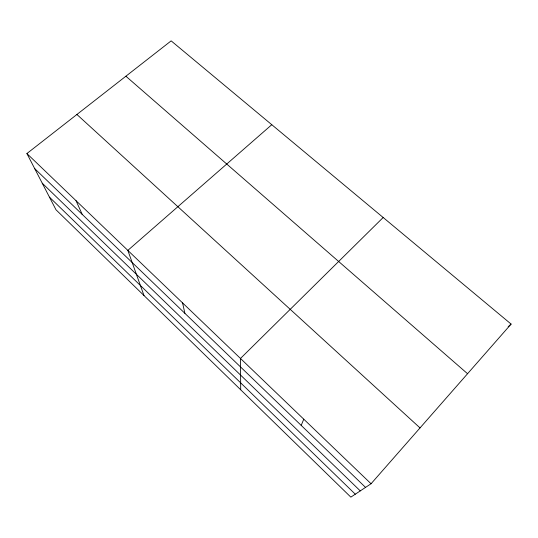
<?xml version="1.0" encoding="UTF-8"?>
<svg xmlns="http://www.w3.org/2000/svg" width="538" height="538" viewBox="0 0 538 538"><rect width="100%" height="100%" fill="white"/><g stroke="black" fill="none" stroke-linecap="round" stroke-linejoin="round"><path stroke-width="0.81" d="M301.199 425.403L303.762 419.183M371.059 483.749L511.1 324.071L171.145 40.861L26.9 153.545L55.992 209.773L350.843 497.139L371.059 483.749L26.9 153.545M383.177 217.5L240.479 358.463L240.701 389.794M508.161 326.748L511.1 324.071M271.791 124.708L127.836 250.392L144.002 295.55M125.885 76.214L467.556 373.722M76.9 114.48L420.023 427.918M34.694 168.609L365.544 487.401M42.24 183.202L360.272 490.898M49.462 197.157L355.295 494.193M76.026 200.674L82.193 214.38M182.57 302.907L184.897 313.345"/></g></svg>
